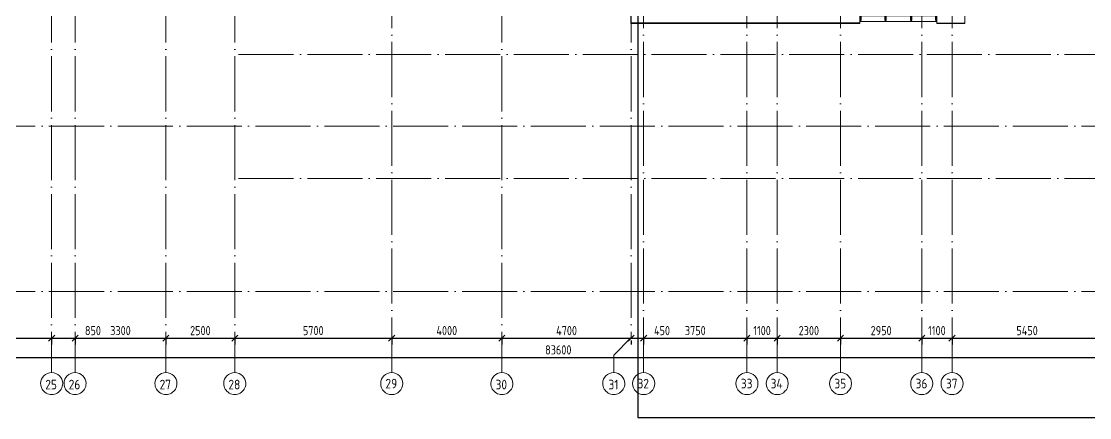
# Model space of a CAD drawing. Header units: millimetres. Extents: x -592259 to 288321, y -552984 to 293768.
# Drawn here: x 103738 to 142535, y -4557 to 9829 of the extents above; entities that cross this region are included whole.
import ezdxf

# ---------------------------------------------------------------- set-up
doc = ezdxf.new("R2010")
doc.units = ezdxf.units.MM
doc.linetypes.add('ADSK_Линия сетки', pattern=[2500, 2000, -250, 0, -250])
doc.layers.get('Defpoints').update_dxf_attribs({"color": 250})
for name, color, linetype, lineweight in [('A-____-____-DIMS', 250, 'Continuous', 9), ('A-GLAZ-CWMG-MCUT', 250, 'Continuous', 9), ('A-GLAZ-CWMG-OTLN', 250, 'Continuous', 5), ('A-WALL-____-MCUT', 250, 'Continuous', 13), ('A-WALL-FNSH-MCUT', 250, 'Continuous', 13), ('S-GRID-____-IDEN', 250, 'Continuous', 9), ('S-GRID-____-OTLN', 250, 'Continuous', 9)]:
    doc.layers.add(name, color=color, linetype=linetype, lineweight=lineweight)
doc.styles.add('GOST Common', font='', dxfattribs={"width": 0.9, "height": 350})
doc.styles.get("Standard").update_dxf_attribs({"font": 'ГОСТ тип А.ttf'})
doc.styles.get('GOST Common').set_extended_font_data('GOST Common')
doc.dimstyles.new('А3', dxfattribs={"dimtxt": 333, "dimasz": 222, "dimexe": 222, "dimexo": 111, "dimgap": 111, "dimtad": 1, "dimtoh": 1, "dimdec": 0, "dimrnd": 0.0015, "dimzin": 0, "dimdsep": 46, "dimtxsty": 'Standard', "dimblk": 'OBLIQUE', "dimcen": 0, "dimclrd": 7, "dimclre": 7, "dimclrt": 7, "dimadec": 0, "dimazin": 0, "dimtfac": 1, "dimtdec": 0, "dimtofl": 0, "dimtmove": 0, "dimatfit": 3, "dimfxl": 1, "dimtolj": 1, "dimtzin": 0, "dimarcsym": 0})

# ---------------------------------------------------------------- blocks, each defined once
blk = doc.blocks.new('Прямоугольный импост - Импост структурный с накладкой - 190мм-21718785-АР1_Маркировочный план 1 этажа С2и3')
at = {"layer": 'A-GLAZ-CWMG-OTLN'}
blk.add_hatch(color=50, dxfattribs=at).paths.add_polyline_path([(-50, 17), (-50, 0), (-40, 0), (-40, -40), (-50, -40), (-50, -190), (0, -190), (0, -40), (-10, -40), (-10, 0), (0, 0), (0, 17), (-40, 17)])
at = {"layer": 'A-GLAZ-CWMG-MCUT', "lineweight": 5}
for p, q in [((0, 17), (-50, 17)), ((-50, 17), (-50, 0)), ((-50, 0), (-40, 0)), ((-40, 0), (-40, -40)), ((-10, -40), (-10, 0)), ((-10, 0), (0, 0)), ((0, 0), (0, 17)), ((-40, -40), (-50, -40)), ((-50, -40), (-50, -190)), ((-50, -190), (0, -190)), ((0, -40), (-10, -40)), ((0, -190), (0, -40))]:
    blk.add_line(p, q, dxfattribs=at)
blk = doc.blocks.new('Прямоугольный импост - Импост структурный с накладкой - 190мм-21850607-АР1_Маркировочный план 1 этажа С2и3')
at = {"layer": 'A-GLAZ-CWMG-OTLN'}
blk.add_hatch(color=50, dxfattribs=at).paths.add_polyline_path([(0, -40), (0, -190), (-50, -190), (-50, -40), (-40, -40), (-40, 0), (-50, 0), (-50, 17), (0, 17), (0, 0), (-10, 0), (-10, -40)])
at = {"layer": 'A-GLAZ-CWMG-MCUT', "lineweight": 5}
for p, q in [((-50, 0), (-50, 17)), ((-50, 17), (0, 17)), ((-40, 0), (-50, 0)), ((-40, -40), (-40, 0)), ((0, 0), (-10, 0)), ((-10, 0), (-10, -40)), ((0, 17), (0, 0)), ((-50, -190), (-50, -40)), ((-50, -40), (-40, -40)), ((0, -190), (-50, -190)), ((-10, -40), (0, -40)), ((0, -40), (0, -190))]:
    blk.add_line(p, q, dxfattribs=at)
blk = doc.blocks.new('Прямоугольный импост - Импост структурный с накладкой - 190мм-36086645-АР1_Маркировочный план 1 этажа С2и3')
at = {"layer": 'A-GLAZ-CWMG-OTLN'}
for p, q in [((121950, 10025), (122810, 10025)), ((121950, 9818), (122810, 9818))]:
    blk.add_line(p, q, dxfattribs=at)
blk = doc.blocks.new('Прямоугольный импост - Импост структурный с накладкой - 190мм-36086655-АР1_Маркировочный план 1 этажа С2и3')
at = {"layer": 'A-GLAZ-CWMG-OTLN'}
for p, q in [((122860, 10025), (123740, 10025)), ((122860, 9818), (123740, 9818))]:
    blk.add_line(p, q, dxfattribs=at)
blk = doc.blocks.new('Прямоугольный импост - Импост структурный с накладкой - 190мм-21718787-АР1_Маркировочный план 1 этажа С2и3')
at = {"layer": 'A-GLAZ-CWMG-OTLN'}
blk.add_hatch(color=50, dxfattribs=at).paths.add_polyline_path([(25, -40), (25, -190), (-25, -190), (-25, -40), (-15, -40), (-15, 0), (-25, 0), (-25, 17), (25, 17), (25, 0), (15, 0), (15, -40)])
at = {"layer": 'A-GLAZ-CWMG-MCUT', "lineweight": 5}
for p, q in [((-25, 0), (-25, 17)), ((-25, 17), (25, 17)), ((-15, 0), (-25, 0)), ((-15, -40), (-15, 0)), ((25, 0), (15, 0)), ((15, 0), (15, -40)), ((25, 17), (25, 0)), ((-25, -190), (-25, -40)), ((-25, -40), (-15, -40)), ((25, -190), (-25, -190)), ((15, -40), (25, -40)), ((25, -40), (25, -190))]:
    blk.add_line(p, q, dxfattribs=at)
blk = doc.blocks.new('Ось сетки - Круг_Ø8 мм-39983606-АР1_Маркировочный план 1 этажа С2и3')
at = {"layer": 'S-GRID-____-IDEN'}
for start, end in [(360, 180), (180, 360)]:
    blk.add_arc((0, 0), 4, start, end, dxfattribs=at)
blk = doc.blocks.new('_Oblique')
at = {"color": 0, "linetype": 'ByBlock', "lineweight": -2}
blk.add_line((-0.5, -0.5), (0.5, 0.5), dxfattribs=at)
blk = doc.blocks.new('*D2528')
at = {"layer": 'A-____-____-DIMS', "color": 7, "lineweight": -2, "transparency": 16777216}
for p, q in [((99888, -1676), (104838, -1676)), ((99888, -1687), (99888, -1898)), ((104838, -1687), (104838, -1898))]:
    blk.add_line(p, q, dxfattribs=at)
at = {"layer": 'Defpoints', "color": 0, "transparency": 16777216}
for p in [(99888, -1576), (104838, -1576), (104838, -1676)]:
    blk.add_point(p, dxfattribs=at)
at = {"layer": 'A-____-____-DIMS', "color": 7, "lineweight": -2, "transparency": 16777216, "xscale": 222, "yscale": 222, "zscale": 222, "rotation": 180}
blk.add_blockref('_Oblique', (99888, -1676), dxfattribs=at)
at = {"layer": 'A-____-____-DIMS', "color": 7, "lineweight": -2, "transparency": 16777216, "xscale": 222, "yscale": 222, "zscale": 222}
blk.add_blockref('_Oblique', (104838, -1676), dxfattribs=at)
at = {"layer": 'A-____-____-DIMS', "color": 7, "transparency": 16777216, "insert": (102363, -1398), "char_height": 333, "width": 2.57, "attachment_point": 5}
blk.add_mtext('\\A1;4950', dxfattribs=at)
blk = doc.blocks.new('*D2529')
at = {"layer": 'A-____-____-DIMS', "color": 7, "lineweight": -2, "transparency": 16777216}
for p, q in [((104838, -1676), (105688, -1676)), ((104838, -1687), (104838, -1898)), ((105688, -1676), (106765, -1676)), ((105688, -1687), (105688, -1898))]:
    blk.add_line(p, q, dxfattribs=at)
at = {"layer": 'Defpoints', "color": 0, "transparency": 16777216}
for p in [(104838, -1576), (105688, -1576), (105688, -1676)]:
    blk.add_point(p, dxfattribs=at)
at = {"layer": 'A-____-____-DIMS', "color": 7, "lineweight": -2, "transparency": 16777216, "xscale": 222, "yscale": 222, "zscale": 222, "rotation": 180}
blk.add_blockref('_Oblique', (104838, -1676), dxfattribs=at)
at = {"layer": 'A-____-____-DIMS', "color": 7, "lineweight": -2, "transparency": 16777216, "xscale": 222, "yscale": 222, "zscale": 222}
blk.add_blockref('_Oblique', (105688, -1676), dxfattribs=at)
at = {"layer": 'A-____-____-DIMS', "color": 7, "transparency": 16777216, "insert": (106337, -1398), "char_height": 333, "width": 1.86, "attachment_point": 5}
blk.add_mtext('\\A1;850', dxfattribs=at)
blk = doc.blocks.new('*D2530')
at = {"layer": 'A-____-____-DIMS', "color": 7, "lineweight": -2, "transparency": 16777216}
for p, q in [((105688, -1676), (108988, -1676)), ((105688, -1687), (105688, -1898)), ((108988, -1687), (108988, -1898))]:
    blk.add_line(p, q, dxfattribs=at)
at = {"layer": 'Defpoints', "color": 0, "transparency": 16777216}
for p in [(105688, -1576), (108988, -1576), (108988, -1676)]:
    blk.add_point(p, dxfattribs=at)
at = {"layer": 'A-____-____-DIMS', "color": 7, "lineweight": -2, "transparency": 16777216, "xscale": 222, "yscale": 222, "zscale": 222, "rotation": 180}
blk.add_blockref('_Oblique', (105688, -1676), dxfattribs=at)
at = {"layer": 'A-____-____-DIMS', "color": 7, "lineweight": -2, "transparency": 16777216, "xscale": 222, "yscale": 222, "zscale": 222}
blk.add_blockref('_Oblique', (108988, -1676), dxfattribs=at)
at = {"layer": 'A-____-____-DIMS', "color": 7, "transparency": 16777216, "insert": (107338, -1398), "char_height": 333, "width": 2.48, "attachment_point": 5}
blk.add_mtext('\\A1;3300', dxfattribs=at)
blk = doc.blocks.new('*D2531')
at = {"layer": 'A-____-____-DIMS', "color": 7, "lineweight": -2, "transparency": 16777216}
for p, q in [((108988, -1676), (111488, -1676)), ((108988, -1687), (108988, -1898)), ((111488, -1687), (111488, -1898))]:
    blk.add_line(p, q, dxfattribs=at)
at = {"layer": 'Defpoints', "color": 0, "transparency": 16777216}
for p in [(108988, -1576), (111488, -1576), (111488, -1676)]:
    blk.add_point(p, dxfattribs=at)
at = {"layer": 'A-____-____-DIMS', "color": 7, "lineweight": -2, "transparency": 16777216, "xscale": 222, "yscale": 222, "zscale": 222, "rotation": 180}
blk.add_blockref('_Oblique', (108988, -1676), dxfattribs=at)
at = {"layer": 'A-____-____-DIMS', "color": 7, "lineweight": -2, "transparency": 16777216, "xscale": 222, "yscale": 222, "zscale": 222}
blk.add_blockref('_Oblique', (111488, -1676), dxfattribs=at)
at = {"layer": 'A-____-____-DIMS', "color": 7, "transparency": 16777216, "insert": (110238, -1398), "char_height": 333, "width": 2.48, "attachment_point": 5}
blk.add_mtext('\\A1;2500', dxfattribs=at)
blk = doc.blocks.new('*D2532')
at = {"layer": 'A-____-____-DIMS', "color": 7, "lineweight": -2, "transparency": 16777216}
for p, q in [((111488, -1676), (117188, -1676)), ((111488, -1687), (111488, -1898)), ((117188, -1687), (117188, -1898))]:
    blk.add_line(p, q, dxfattribs=at)
at = {"layer": 'Defpoints', "color": 0, "transparency": 16777216}
for p in [(111488, -1576), (117188, -1576), (117188, -1676)]:
    blk.add_point(p, dxfattribs=at)
at = {"layer": 'A-____-____-DIMS', "color": 7, "lineweight": -2, "transparency": 16777216, "xscale": 222, "yscale": 222, "zscale": 222, "rotation": 180}
blk.add_blockref('_Oblique', (111488, -1676), dxfattribs=at)
at = {"layer": 'A-____-____-DIMS', "color": 7, "lineweight": -2, "transparency": 16777216, "xscale": 222, "yscale": 222, "zscale": 222}
blk.add_blockref('_Oblique', (117188, -1676), dxfattribs=at)
at = {"layer": 'A-____-____-DIMS', "color": 7, "transparency": 16777216, "insert": (114338, -1398), "char_height": 333, "width": 2.48, "attachment_point": 5}
blk.add_mtext('\\A1;5700', dxfattribs=at)
blk = doc.blocks.new('*D2533')
at = {"layer": 'A-____-____-DIMS', "color": 7, "lineweight": -2, "transparency": 16777216}
for p, q in [((117188, -1676), (121188, -1676)), ((117188, -1687), (117188, -1898)), ((121188, -1687), (121188, -1898))]:
    blk.add_line(p, q, dxfattribs=at)
at = {"layer": 'Defpoints', "color": 0, "transparency": 16777216}
for p in [(117188, -1576), (121188, -1576), (121188, -1676)]:
    blk.add_point(p, dxfattribs=at)
at = {"layer": 'A-____-____-DIMS', "color": 7, "lineweight": -2, "transparency": 16777216, "xscale": 222, "yscale": 222, "zscale": 222, "rotation": 180}
blk.add_blockref('_Oblique', (117188, -1676), dxfattribs=at)
at = {"layer": 'A-____-____-DIMS', "color": 7, "lineweight": -2, "transparency": 16777216, "xscale": 222, "yscale": 222, "zscale": 222}
blk.add_blockref('_Oblique', (121188, -1676), dxfattribs=at)
at = {"layer": 'A-____-____-DIMS', "color": 7, "transparency": 16777216, "insert": (119188, -1398), "char_height": 333, "width": 2.57, "attachment_point": 5}
blk.add_mtext('\\A1;4000', dxfattribs=at)
blk = doc.blocks.new('*D2534')
at = {"layer": 'A-____-____-DIMS', "color": 7, "lineweight": -2, "transparency": 16777216}
for p, q in [((121188, -1676), (125888, -1676)), ((121188, -1687), (121188, -1898)), ((125888, -1761), (125888, -1898))]:
    blk.add_line(p, q, dxfattribs=at)
at = {"layer": 'Defpoints', "color": 0, "transparency": 16777216}
for p in [(121188, -1576), (125888, -1650), (125888, -1676)]:
    blk.add_point(p, dxfattribs=at)
at = {"layer": 'A-____-____-DIMS', "color": 7, "lineweight": -2, "transparency": 16777216, "xscale": 222, "yscale": 222, "zscale": 222, "rotation": 180}
blk.add_blockref('_Oblique', (121188, -1676), dxfattribs=at)
at = {"layer": 'A-____-____-DIMS', "color": 7, "lineweight": -2, "transparency": 16777216, "xscale": 222, "yscale": 222, "zscale": 222}
blk.add_blockref('_Oblique', (125888, -1676), dxfattribs=at)
at = {"layer": 'A-____-____-DIMS', "color": 7, "transparency": 16777216, "insert": (123538, -1398), "char_height": 333, "width": 2.57, "attachment_point": 5}
blk.add_mtext('\\A1;4700', dxfattribs=at)
blk = doc.blocks.new('*D2535')
at = {"layer": 'A-____-____-DIMS', "color": 7, "lineweight": -2, "transparency": 16777216}
for p, q in [((125888, -1676), (126338, -1676)), ((125888, -1761), (125888, -1898)), ((126338, -1676), (127448, -1676)), ((126338, -1687), (126338, -1898))]:
    blk.add_line(p, q, dxfattribs=at)
at = {"layer": 'Defpoints', "color": 0, "transparency": 16777216}
for p in [(125888, -1650), (126338, -1576), (126338, -1676)]:
    blk.add_point(p, dxfattribs=at)
at = {"layer": 'A-____-____-DIMS', "color": 7, "lineweight": -2, "transparency": 16777216, "xscale": 222, "yscale": 222, "zscale": 222, "rotation": 180}
blk.add_blockref('_Oblique', (125888, -1676), dxfattribs=at)
at = {"layer": 'A-____-____-DIMS', "color": 7, "lineweight": -2, "transparency": 16777216, "xscale": 222, "yscale": 222, "zscale": 222}
blk.add_blockref('_Oblique', (126338, -1676), dxfattribs=at)
at = {"layer": 'A-____-____-DIMS', "color": 7, "transparency": 16777216, "insert": (127004, -1398), "char_height": 333, "width": 1.95, "attachment_point": 5}
blk.add_mtext('\\A1;450', dxfattribs=at)
blk = doc.blocks.new('*D2536')
at = {"layer": 'A-____-____-DIMS', "color": 7, "lineweight": -2, "transparency": 16777216}
for p, q in [((126338, -1676), (130088, -1676)), ((126338, -1687), (126338, -1898)), ((130088, -1687), (130088, -1898))]:
    blk.add_line(p, q, dxfattribs=at)
at = {"layer": 'Defpoints', "color": 0, "transparency": 16777216}
for p in [(126338, -1576), (130088, -1576), (130088, -1676)]:
    blk.add_point(p, dxfattribs=at)
at = {"layer": 'A-____-____-DIMS', "color": 7, "lineweight": -2, "transparency": 16777216, "xscale": 222, "yscale": 222, "zscale": 222, "rotation": 180}
blk.add_blockref('_Oblique', (126338, -1676), dxfattribs=at)
at = {"layer": 'A-____-____-DIMS', "color": 7, "lineweight": -2, "transparency": 16777216, "xscale": 222, "yscale": 222, "zscale": 222}
blk.add_blockref('_Oblique', (130088, -1676), dxfattribs=at)
at = {"layer": 'A-____-____-DIMS', "color": 7, "transparency": 16777216, "insert": (128213, -1398), "char_height": 333, "width": 2.48, "attachment_point": 5}
blk.add_mtext('\\A1;3750', dxfattribs=at)
blk = doc.blocks.new('*D2537')
at = {"layer": 'A-____-____-DIMS', "color": 7, "lineweight": -2, "transparency": 16777216}
for p, q in [((130088, -1676), (131188, -1676)), ((130088, -1687), (130088, -1898)), ((131188, -1687), (131188, -1898))]:
    blk.add_line(p, q, dxfattribs=at)
at = {"layer": 'Defpoints', "color": 0, "transparency": 16777216}
for p in [(130088, -1576), (131188, -1576), (131188, -1676)]:
    blk.add_point(p, dxfattribs=at)
at = {"layer": 'A-____-____-DIMS', "color": 7, "lineweight": -2, "transparency": 16777216, "xscale": 222, "yscale": 222, "zscale": 222, "rotation": 180}
blk.add_blockref('_Oblique', (130088, -1676), dxfattribs=at)
at = {"layer": 'A-____-____-DIMS', "color": 7, "lineweight": -2, "transparency": 16777216, "xscale": 222, "yscale": 222, "zscale": 222}
blk.add_blockref('_Oblique', (131188, -1676), dxfattribs=at)
at = {"layer": 'A-____-____-DIMS', "color": 7, "transparency": 16777216, "insert": (130638, -1398), "char_height": 333, "width": 2.11, "attachment_point": 5}
blk.add_mtext('\\A1;1100', dxfattribs=at)
blk = doc.blocks.new('*D2538')
at = {"layer": 'A-____-____-DIMS', "color": 7, "lineweight": -2, "transparency": 16777216}
for p, q in [((131188, -1676), (133488, -1676)), ((131188, -1687), (131188, -1898)), ((133488, -1687), (133488, -1898))]:
    blk.add_line(p, q, dxfattribs=at)
at = {"layer": 'Defpoints', "color": 0, "transparency": 16777216}
for p in [(131188, -1576), (133488, -1576), (133488, -1676)]:
    blk.add_point(p, dxfattribs=at)
at = {"layer": 'A-____-____-DIMS', "color": 7, "lineweight": -2, "transparency": 16777216, "xscale": 222, "yscale": 222, "zscale": 222, "rotation": 180}
blk.add_blockref('_Oblique', (131188, -1676), dxfattribs=at)
at = {"layer": 'A-____-____-DIMS', "color": 7, "lineweight": -2, "transparency": 16777216, "xscale": 222, "yscale": 222, "zscale": 222}
blk.add_blockref('_Oblique', (133488, -1676), dxfattribs=at)
at = {"layer": 'A-____-____-DIMS', "color": 7, "transparency": 16777216, "insert": (132338, -1398), "char_height": 333, "width": 2.48, "attachment_point": 5}
blk.add_mtext('\\A1;2300', dxfattribs=at)
blk = doc.blocks.new('*D2539')
at = {"layer": 'A-____-____-DIMS', "color": 7, "lineweight": -2, "transparency": 16777216}
for p, q in [((133488, -1676), (136438, -1676)), ((133488, -1687), (133488, -1898)), ((136438, -1687), (136438, -1898))]:
    blk.add_line(p, q, dxfattribs=at)
at = {"layer": 'Defpoints', "color": 0, "transparency": 16777216}
for p in [(133488, -1576), (136438, -1576), (136438, -1676)]:
    blk.add_point(p, dxfattribs=at)
at = {"layer": 'A-____-____-DIMS', "color": 7, "lineweight": -2, "transparency": 16777216, "xscale": 222, "yscale": 222, "zscale": 222, "rotation": 180}
blk.add_blockref('_Oblique', (133488, -1676), dxfattribs=at)
at = {"layer": 'A-____-____-DIMS', "color": 7, "lineweight": -2, "transparency": 16777216, "xscale": 222, "yscale": 222, "zscale": 222}
blk.add_blockref('_Oblique', (136438, -1676), dxfattribs=at)
at = {"layer": 'A-____-____-DIMS', "color": 7, "transparency": 16777216, "insert": (134963, -1398), "char_height": 333, "width": 2.48, "attachment_point": 5}
blk.add_mtext('\\A1;2950', dxfattribs=at)
blk = doc.blocks.new('*D2540')
at = {"layer": 'A-____-____-DIMS', "color": 7, "lineweight": -2, "transparency": 16777216}
for p, q in [((136438, -1676), (137538, -1676)), ((136438, -1687), (136438, -1898)), ((137538, -1687), (137538, -1898))]:
    blk.add_line(p, q, dxfattribs=at)
at = {"layer": 'Defpoints', "color": 0, "transparency": 16777216}
for p in [(136438, -1576), (137538, -1576), (137538, -1676)]:
    blk.add_point(p, dxfattribs=at)
at = {"layer": 'A-____-____-DIMS', "color": 7, "lineweight": -2, "transparency": 16777216, "xscale": 222, "yscale": 222, "zscale": 222, "rotation": 180}
blk.add_blockref('_Oblique', (136438, -1676), dxfattribs=at)
at = {"layer": 'A-____-____-DIMS', "color": 7, "lineweight": -2, "transparency": 16777216, "xscale": 222, "yscale": 222, "zscale": 222}
blk.add_blockref('_Oblique', (137538, -1676), dxfattribs=at)
at = {"layer": 'A-____-____-DIMS', "color": 7, "transparency": 16777216, "insert": (136988, -1398), "char_height": 333, "width": 2.11, "attachment_point": 5}
blk.add_mtext('\\A1;1100', dxfattribs=at)
blk = doc.blocks.new('*D2541')
at = {"layer": 'A-____-____-DIMS', "color": 7, "lineweight": -2, "transparency": 16777216}
for p, q in [((137538, -1676), (142988, -1676)), ((137538, -1687), (137538, -1898)), ((142988, -1687), (142988, -1898))]:
    blk.add_line(p, q, dxfattribs=at)
at = {"layer": 'Defpoints', "color": 0, "transparency": 16777216}
for p in [(137538, -1576), (142988, -1576), (142988, -1676)]:
    blk.add_point(p, dxfattribs=at)
at = {"layer": 'A-____-____-DIMS', "color": 7, "lineweight": -2, "transparency": 16777216, "xscale": 222, "yscale": 222, "zscale": 222, "rotation": 180}
blk.add_blockref('_Oblique', (137538, -1676), dxfattribs=at)
at = {"layer": 'A-____-____-DIMS', "color": 7, "lineweight": -2, "transparency": 16777216, "xscale": 222, "yscale": 222, "zscale": 222}
blk.add_blockref('_Oblique', (142988, -1676), dxfattribs=at)
at = {"layer": 'A-____-____-DIMS', "color": 7, "transparency": 16777216, "insert": (140263, -1398), "char_height": 333, "width": 2.57, "attachment_point": 5}
blk.add_mtext('\\A1;5450', dxfattribs=at)
blk = doc.blocks.new('*D2548')
at = {"layer": 'A-____-____-DIMS', "color": 7, "lineweight": -2, "transparency": 16777216}
for p, q in [((81438, -2376), (165038, -2376)), ((81438, -2387), (81438, -2598)), ((165038, -2387), (165038, -2598))]:
    blk.add_line(p, q, dxfattribs=at)
at = {"layer": 'Defpoints', "color": 0, "transparency": 16777216}
for p in [(81438, -2276), (165038, -2276), (165038, -2376)]:
    blk.add_point(p, dxfattribs=at)
at = {"layer": 'A-____-____-DIMS', "color": 7, "lineweight": -2, "transparency": 16777216, "xscale": 222, "yscale": 222, "zscale": 222, "rotation": 180}
blk.add_blockref('_Oblique', (81438, -2376), dxfattribs=at)
at = {"layer": 'A-____-____-DIMS', "color": 7, "lineweight": -2, "transparency": 16777216, "xscale": 222, "yscale": 222, "zscale": 222}
blk.add_blockref('_Oblique', (165038, -2376), dxfattribs=at)
at = {"layer": 'A-____-____-DIMS', "color": 7, "transparency": 16777216, "insert": (123238, -2098), "char_height": 333, "width": 3.1, "attachment_point": 5}
blk.add_mtext('\\A1;83600', dxfattribs=at)

msp = doc.modelspace()

# ---------------------------------------------------------------- linework, layer by layer
at = {"color": 1}
msp.add_lwpolyline([(173774.1788, 68376.857), (126127.8919, 68376.857), (126127.8919, -4557.0324), (173774.1788, -4557.0324)], close=True, dxfattribs=at)
at = {"layer": 'A-WALL-____-MCUT', "color": 18, "lineweight": 15, "true_color": 0x000000}
for p, q in [((125887.9144, 18775), (125887.9144, 9775)), ((137997.9138, 9765), (137997.9138, 10425)), ((125887.9144, 9775), (134187.915, 9775)), ((134187.915, 9775), (134187.915, 9875)), ((136987.915, 10025), (136987.915, 9765)), ((136987.915, 9765), (137997.9138, 9765))]:
    msp.add_line(p, q, dxfattribs=at)
at = {"layer": 'A-WALL-FNSH-MCUT', "lineweight": 15}
for p, q in [((125867.9144, 18755), (125867.9144, 9755)), ((138007.9138, 9755), (138007.9138, 10425)), ((125867.9144, 9755), (134187.915, 9755)), ((134187.915, 9755), (134187.915, 9775)), ((136987.915, 9765), (136987.915, 9755)), ((136987.915, 9755), (138007.9138, 9755))]:
    msp.add_line(p, q, dxfattribs=at)
at = {"layer": 'S-GRID-____-OTLN', "color": 18, "linetype": 'ADSK_Линия сетки', "true_color": 0x000000}
for p, q in [((104837.9138, 61063.6538), (104837.9138, -2919.5356)), ((105687.9138, 61063.6538), (105687.9138, -2919.5356)), ((108987.9138, 61063.6538), (108987.9138, -2919.5356)), ((111487.9138, 61063.6538), (111487.9138, -2919.5356)), ((117187.9138, -2919.5356), (117187.9138, 61063.6538)), ((121187.9138, 61063.6538), (121187.9138, -2919.5356)), ((125887.9138, 61063.6538), (125887.9138, -1649.5356)), ((130087.9138, -2919.5356), (130087.9138, 61063.6538)), ((131187.9138, -2919.5356), (131187.9138, 61063.6538)), ((133487.9138, -2919.5356), (133487.9138, 61063.6538)), ((136437.9138, -2919.5356), (136437.9138, 61063.6538)), ((137537.9138, -2919.5356), (137537.9138, 61063.6538)), ((126337.9138, -2919.5356), (126337.9138, 59793.6538)), ((168626.8279, 8625), (111607.9138, 8625)), ((77240.3519, 6025), (168626.8279, 6025)), ((168626.8279, 4125), (111607.9138, 4125)), ((77240.3519, 25), (168626.8279, 25))]:
    msp.add_line(p, q, dxfattribs=at)
at = {"layer": 'S-GRID-____-OTLN', "color": 18, "true_color": 0x000000}
for p, q in [((125887.9138, -1649.5356), (125252.9138, -2284.5356)), ((125252.9138, -2284.5356), (125252.9138, -2919.5356))]:
    msp.add_line(p, q, dxfattribs=at)

# ---------------------------------------------------------------- block references
at = {"layer": 'A-GLAZ-CWMG-OTLN', "color": 18, "true_color": 0x000000, "rotation": 180}
msp.add_blockref('Прямоугольный импост - Импост структурный с накладкой - 190мм-21718785-АР1_Маркировочный план 1 этажа С2и3', (134187.915, 9835), dxfattribs=at)
at = {"layer": 'A-GLAZ-CWMG-OTLN', "color": 18, "true_color": 0x000000}
for name, p in [('Прямоугольный импост - Импост структурный с накладкой - 190мм-36086645-АР1_Маркировочный план 1 этажа С2и3', (12287.9138, -0.0006)), ('Прямоугольный импост - Импост структурный с накладкой - 190мм-36086655-АР1_Маркировочный план 1 этажа С2и3', (12287.9138, -0.0006)), ('Прямоугольный импост - Импост структурный с накладкой - 190мм-36086645-АР1_Маркировочный план 1 этажа С2и3', (14127.9138, -0.0006))]:
    msp.add_blockref(name, p, dxfattribs=at)
at = {"layer": 'A-GLAZ-CWMG-OTLN', "color": 18, "true_color": 0x000000, "extrusion": (0, 0, -1), "rotation": 180}
for name, p in [('Прямоугольный импост - Импост структурный с накладкой - 190мм-21718787-АР1_Маркировочный план 1 этажа С2и3', (-135122.915, 9835)), ('Прямоугольный импост - Импост структурный с накладкой - 190мм-21718787-АР1_Маркировочный план 1 этажа С2и3', (-136052.915, 9835)), ('Прямоугольный импост - Импост структурный с накладкой - 190мм-21850607-АР1_Маркировочный план 1 этажа С2и3', (-136987.915, 9835))]:
    msp.add_blockref(name, p, dxfattribs=at)
at = {"layer": 'S-GRID-____-IDEN', "color": 18, "true_color": 0x000000, "xscale": 99.99999999999993, "yscale": 99.99999999999993, "zscale": 99.99999999999993, "rotation": 180}
for p in [(104837.9138, -3319.5356), (105687.9138, -3319.5356), (108987.9138, -3319.5356), (111487.9138, -3319.5356), (121187.9138, -3319.5356), (125252.9138, -3319.5356)]:
    msp.add_blockref('Ось сетки - Круг_Ø8 мм-39983606-АР1_Маркировочный план 1 этажа С2и3', p, dxfattribs=at)
at = {"layer": 'S-GRID-____-IDEN', "color": 18, "true_color": 0x000000, "xscale": 99.99999999999993, "yscale": 99.99999999999993, "zscale": 99.99999999999993}
for p in [(117187.9138, -3319.5356), (126337.9138, -3319.5356), (130087.9138, -3319.5356), (131187.9138, -3319.5356), (133487.9138, -3319.5356), (136437.9138, -3319.5356), (137537.9138, -3319.5356)]:
    msp.add_blockref('Ось сетки - Круг_Ø8 мм-39983606-АР1_Маркировочный план 1 этажа С2и3', p, dxfattribs=at)

# ---------------------------------------------------------------- texts
at = {"layer": 'S-GRID-____-IDEN', "color": 18, "true_color": 0x000000, "char_height": 350, "attachment_point": 1, "style": 'GOST Common'}
for s, insert, width in [('25', (104606.5445, -3182.2564), 548.35425), ('26', (105456.5445, -3182.2564), 548.35425), ('27', (108756.5445, -3182.2564), 548.35425), ('28', (111256.5445, -3182.2564), 548.35425), ('29', (116961.1832, -3147.0022), 548.35425), ('30', (120959.2445, -3182.2564), 541.139062), ('31', (125059.7945, -3182.2564), 454.556812), ('32', (126113.8832, -3147.0022), 541.139062), ('33', (129867.0332, -3147.0022), 533.923875), ('34', (130949.0332, -3147.0022), 577.215), ('35', (133263.8832, -3147.0022), 541.139062), ('36', (136213.8832, -3147.0022), 541.139062), ('37', (137313.8832, -3147.0022), 541.139062)]:
    msp.add_mtext(s, dxfattribs=dict(at, insert=insert, width=width))

# ---------------------------------------------------------------- dimensions: what is measured, and where the dimension line sits
at = {"layer": 'A-____-____-DIMS', "color": 18, "true_color": 0x000000}
for base, p1, p2, picture, middle in [((104837.9138, -1675.6151), (99887.9138, -1575.6302), (104837.9138, -1575.6302), '*D2528', (102362.9138, -1398.1151)), ((105687.9138, -1675.6151), (104837.9138, -1575.6302), (105687.9138, -1575.6302), '*D2529', (106337.2638, -1398.1151)), ((108987.9138, -1675.6151), (105687.9138, -1575.6302), (108987.9138, -1575.6302), '*D2530', (107337.9138, -1398.1151)), ((111487.9138, -1675.6151), (108987.9138, -1575.6302), (111487.9138, -1575.6302), '*D2531', (110237.9138, -1398.1151)), ((117187.9138, -1675.6151), (111487.9138, -1575.6302), (117187.9138, -1575.6302), '*D2532', (114337.9138, -1398.1151)), ((121187.9138, -1675.6151), (117187.9138, -1575.6302), (121187.9138, -1575.6302), '*D2533', (119187.9138, -1398.1151)), ((125887.9138, -1675.6151), (121187.9138, -1575.6302), (125887.9138, -1649.5356), '*D2534', (123537.9138, -1398.1151)), ((126337.9138, -1675.6151), (125887.9138, -1649.5356), (126337.9138, -1575.6302), '*D2535', (127003.9138, -1398.1151)), ((130087.9138, -1675.6151), (126337.9138, -1575.6302), (130087.9138, -1575.6302), '*D2536', (128212.9138, -1398.1151)), ((131187.9138, -1675.6151), (130087.9138, -1575.6302), (131187.9138, -1575.6302), '*D2537', (130637.9138, -1398.1151)), ((133487.9138, -1675.6151), (131187.9138, -1575.6302), (133487.9138, -1575.6302), '*D2538', (132337.9138, -1398.1151)), ((136437.9138, -1675.6151), (133487.9138, -1575.6302), (136437.9138, -1575.6302), '*D2539', (134962.9138, -1398.1151)), ((137537.9138, -1675.6151), (136437.9138, -1575.6302), (137537.9138, -1575.6302), '*D2540', (136987.9138, -1398.1151)), ((142987.9138, -1675.6151), (137537.9138, -1575.6302), (142987.9138, -1575.6302), '*D2541', (140262.9138, -1398.1151)), ((165037.9138, -2375.6151), (81437.9138, -2275.6302), (165037.9138, -2275.6302), '*D2548', (123237.9138, -2098.1151))]:
    dim = msp.add_linear_dim(base=base, p1=p1, p2=p2, dimstyle='А3', dxfattribs=at)
    dim.commit()
    dim.dimension.update_dxf_attribs({"geometry": picture, "text_midpoint": middle})

doc.saveas('drawing.dxf')
